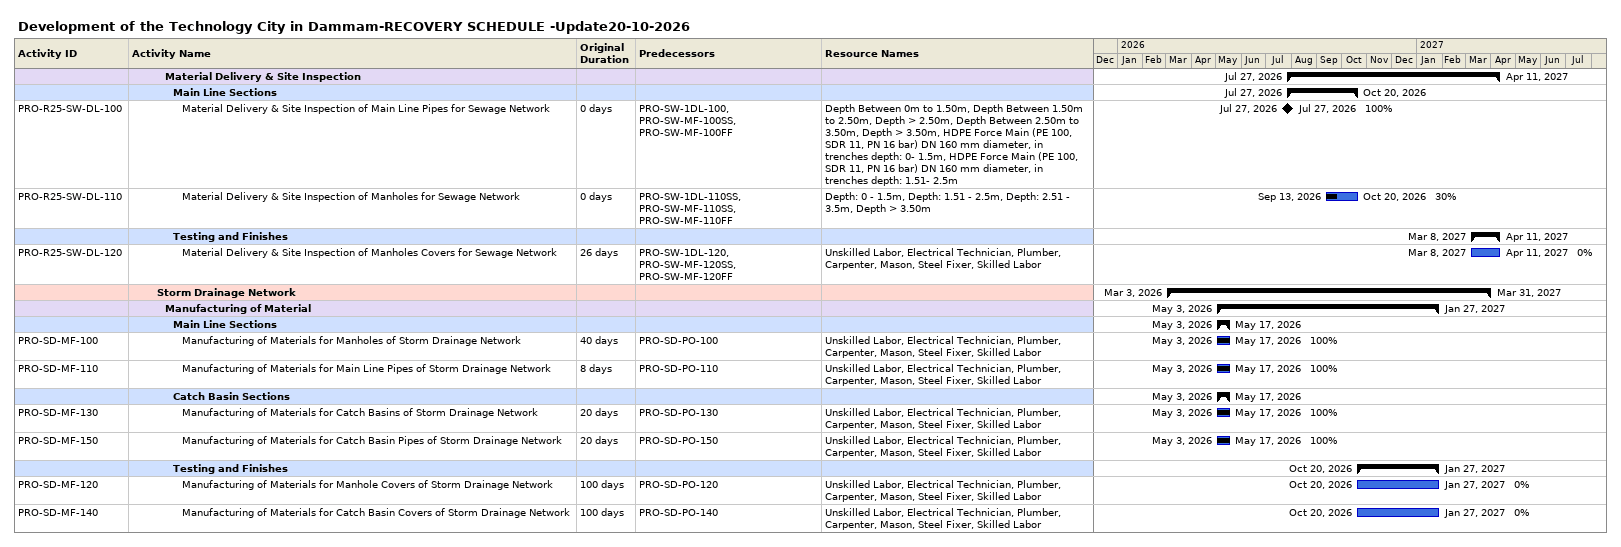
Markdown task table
Development of the Technology City in Dammam-RECOVERY SCHEDULE -Update20-10-2026

| ID | Level | Task | Original duration | Start | Finish | Predecessors | Resources | % complete |
|---|---|---|---|---|---|---|---|---|
|  | 5 | **Material Delivery & Site Inspection** |  | 2026-07-27 | 2027-04-11 |  |  |  |
|  | 6 | **Main Line Sections** |  | 2026-07-27 | 2026-10-20 |  |  |  |
| PRO-R25-SW-DL-100 | 7 | Material Delivery & Site Inspection of Main Line Pipes for Sewage Network | 0d | 2026-07-27 | 2026-07-27 | PRO-SW-1DL-100, PRO-SW-MF-100SS, PRO-SW-MF-100FF | Depth Between 0m to 1.50m, Depth Between 1.50m to 2.50m, Depth > 2.50m, Depth Between 2.50m to 3.50m, Depth > 3.50m, HDPE Force Main (PE 100, SDR 11, PN 16 bar) DN 160 mm diameter, in trenches depth: 0- 1.5m, HDPE Force Main (PE 100, SDR 11, PN 16 bar) DN 160 mm diameter, in trenches depth: 1.51- 2.5m | 100 |
| PRO-R25-SW-DL-110 | 7 | Material Delivery & Site Inspection of Manholes for Sewage Network | 0d | 2026-09-13 | 2026-10-20 | PRO-SW-1DL-110SS, PRO-SW-MF-110SS, PRO-SW-MF-110FF | Depth: 0 - 1.5m, Depth: 1.51 - 2.5m, Depth: 2.51 - 3.5m, Depth > 3.50m | 30 |
|  | 6 | **Testing and Finishes** |  | 2027-03-08 | 2027-04-11 |  |  |  |
| PRO-R25-SW-DL-120 | 7 | Material Delivery & Site Inspection of Manholes Covers for Sewage Network | 26d | 2027-03-08 | 2027-04-11 | PRO-SW-1DL-120, PRO-SW-MF-120SS, PRO-SW-MF-120FF | Unskilled Labor, Electrical Technician, Plumber, Carpenter, Mason, Steel Fixer, Skilled Labor | 0 |
|  | 4 | **Storm Drainage Network** |  | 2026-03-03 | 2027-03-31 |  |  |  |
|  | 5 | **Manufacturing of Material** |  | 2026-05-03 | 2027-01-27 |  |  |  |
|  | 6 | **Main Line Sections** |  | 2026-05-03 | 2026-05-17 |  |  |  |
| PRO-SD-MF-100 | 7 | Manufacturing of Materials for Manholes of Storm Drainage Network | 40d | 2026-05-03 | 2026-05-17 | PRO-SD-PO-100 | Unskilled Labor, Electrical Technician, Plumber, Carpenter, Mason, Steel Fixer, Skilled Labor | 100 |
| PRO-SD-MF-110 | 7 | Manufacturing of Materials for Main Line Pipes of Storm Drainage Network | 8d | 2026-05-03 | 2026-05-17 | PRO-SD-PO-110 | Unskilled Labor, Electrical Technician, Plumber, Carpenter, Mason, Steel Fixer, Skilled Labor | 100 |
|  | 6 | **Catch Basin Sections** |  | 2026-05-03 | 2026-05-17 |  |  |  |
| PRO-SD-MF-130 | 7 | Manufacturing of Materials for Catch Basins of Storm Drainage Network | 20d | 2026-05-03 | 2026-05-17 | PRO-SD-PO-130 | Unskilled Labor, Electrical Technician, Plumber, Carpenter, Mason, Steel Fixer, Skilled Labor | 100 |
| PRO-SD-MF-150 | 7 | Manufacturing of Materials for Catch Basin Pipes of Storm Drainage Network | 20d | 2026-05-03 | 2026-05-17 | PRO-SD-PO-150 | Unskilled Labor, Electrical Technician, Plumber, Carpenter, Mason, Steel Fixer, Skilled Labor | 100 |
|  | 6 | **Testing and Finishes** |  | 2026-10-20 | 2027-01-27 |  |  |  |
| PRO-SD-MF-120 | 7 | Manufacturing of Materials for Manhole Covers of Storm Drainage Network | 100d | 2026-10-20 | 2027-01-27 | PRO-SD-PO-120 | Unskilled Labor, Electrical Technician, Plumber, Carpenter, Mason, Steel Fixer, Skilled Labor | 0 |
| PRO-SD-MF-140 | 7 | Manufacturing of Materials for Catch Basin Covers of Storm Drainage Network | 100d | 2026-10-20 | 2027-01-27 | PRO-SD-PO-140 | Unskilled Labor, Electrical Technician, Plumber, Carpenter, Mason, Steel Fixer, Skilled Labor | 0 |
